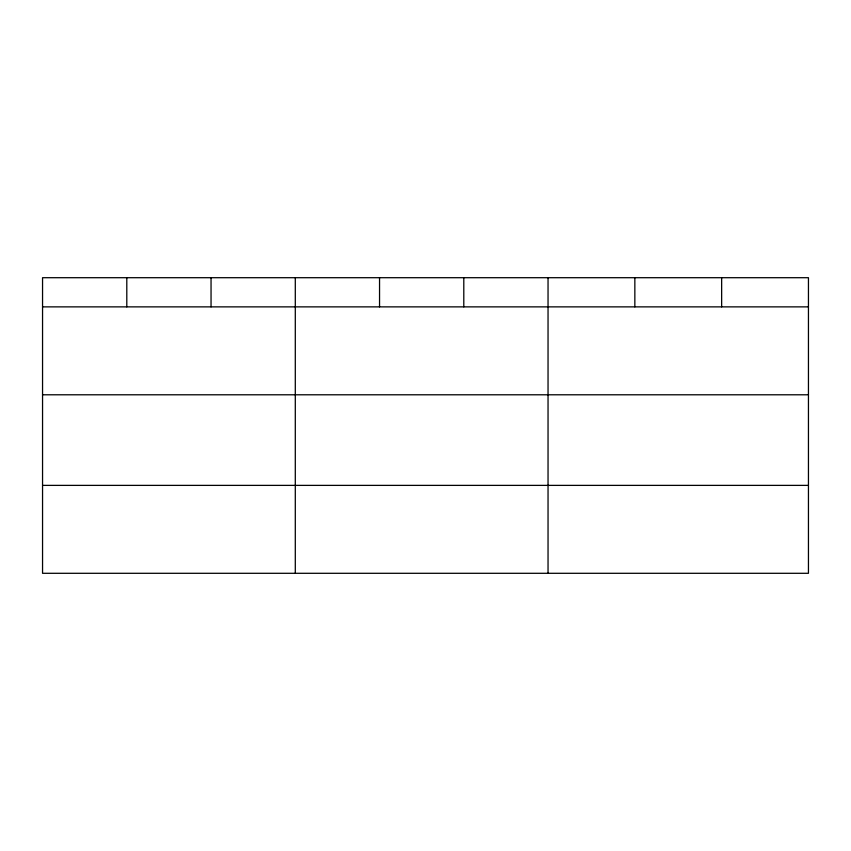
<?xml version="1.0" encoding="UTF-8"?>
<svg xmlns="http://www.w3.org/2000/svg" width="851" height="851" viewBox="0 0 851 851"><rect width="100%" height="100%" fill="white"/><g stroke="black" fill="none" stroke-linecap="round" stroke-linejoin="round"><path stroke-width="1.28" d="M808.45 394.79L808.45 277.703L42.55 277.703L42.55 573.297L808.45 573.297L808.45 394.79L42.55 394.79M42.55 306.871L808.45 306.871M42.55 485.378L808.45 485.378M721.648 277.703L721.648 306.871M634.846 277.703L634.846 306.871M548.044 277.703L548.044 573.297M463.795 277.703L463.795 306.871M379.546 277.703L379.546 306.871M295.297 277.703L295.297 573.297M211.048 277.703L211.048 306.871M126.799 277.703L126.799 306.871"/></g></svg>
